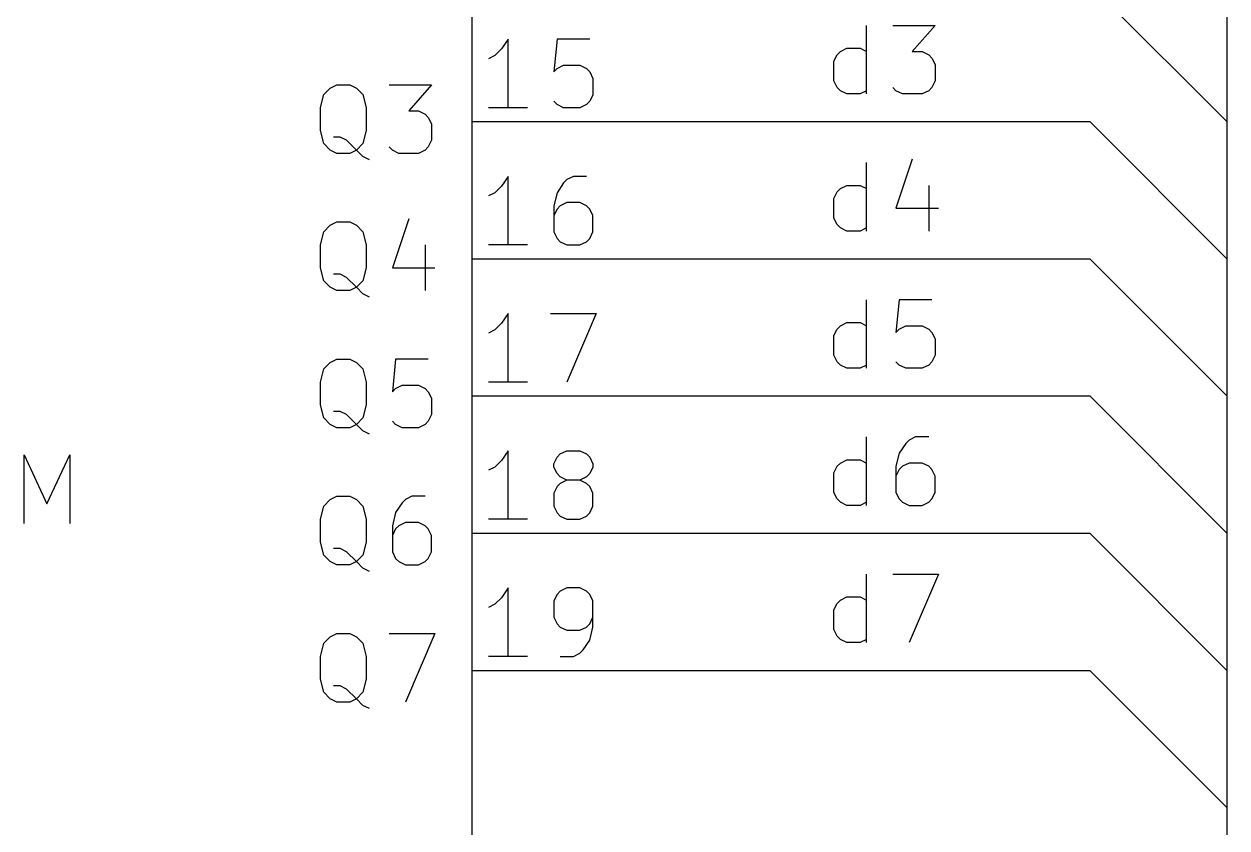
# Model space of a CAD drawing. Header units: millimetres. Extents: x 10 to 287, y -200 to -10.
# Drawn here: x 118.71 to 140.97, y -68.96 to -54.07 of the extents above; entities that cross this region are included whole.
import ezdxf

# ---------------------------------------------------------------- set-up
doc = ezdxf.new("R2010")
doc.units = ezdxf.units.MM
for name, color, linetype in [('BLUE', 174, 'CONTINUOUS'), ('GREENSIXTYFIVE', 129, 'CONTINUOUS'), ('LIGHTBLUE', 172, 'CONTINUOUS'), ('LIGHTGREEN', 92, 'CONTINUOUS'), ('LIGHTRED', 12, 'CONTINUOUS'), ('RED', 14, 'CONTINUOUS'), ('REDSIX', 19, 'CONTINUOUS'), ('WHITE', 250, 'CONTINUOUS')]:
    doc.layers.add(name, color=color, linetype=linetype)

msp = doc.modelspace()

# ---------------------------------------------------------------- linework, layer by layer
at = {"layer": 'BLUE', "linetype": 'CONTINUOUS'}
msp.add_line((140.97, -50.8), (140.97, -189.23), dxfattribs=at)
at = {"layer": 'GREENSIXTYFIVE', "linetype": 'CONTINUOUS'}
for p, q in [((124.3753, -55.258), (124.4962, -55.1975)), ((124.3753, -55.258), (124.4962, -55.1975)), ((124.4962, -55.1975), (124.7381, -55.1975)), ((124.4962, -55.1975), (124.7381, -55.1975)), ((124.7381, -55.1975), (124.8591, -55.258)), ((124.7381, -55.1975), (124.8591, -55.258)), ((125.4639, -55.1975), (126.2501, -55.1975)), ((125.4639, -55.1975), (126.2501, -55.1975)), ((126.2501, -55.1975), (125.8267, -55.6813)), ((126.2501, -55.1975), (125.8267, -55.6813)), ((124.1939, -55.6209), (124.2543, -55.379)), ((124.1939, -55.6209), (124.2543, -55.379)), ((124.2543, -55.379), (124.3753, -55.258)), ((124.2543, -55.379), (124.3753, -55.258)), ((124.8591, -55.258), (124.98, -55.379)), ((124.8591, -55.258), (124.98, -55.379)), ((124.98, -55.379), (125.0405, -55.6209)), ((124.98, -55.379), (125.0405, -55.6209)), ((124.1939, -56.0442), (124.1939, -55.6209)), ((124.1939, -56.0442), (124.1939, -55.6209)), ((125.0405, -55.6209), (125.0405, -56.0442)), ((125.0405, -55.6209), (125.0405, -56.0442)), ((125.8267, -55.6813), (126.0082, -55.6813)), ((125.8267, -55.6813), (126.0082, -55.6813)), ((126.0082, -55.6813), (126.1291, -55.7418)), ((126.0082, -55.6813), (126.1291, -55.7418)), ((126.1291, -55.7418), (126.1896, -55.8023)), ((126.1291, -55.7418), (126.1896, -55.8023)), ((126.1896, -55.8023), (126.2501, -55.9232)), ((126.1896, -55.8023), (126.2501, -55.9232)), ((124.2543, -56.2861), (124.1939, -56.0442)), ((124.2543, -56.2861), (124.1939, -56.0442)), ((125.0405, -56.0442), (124.98, -56.2861)), ((125.0405, -56.0442), (124.98, -56.2861)), ((126.2501, -55.9232), (126.2501, -56.2256)), ((126.2501, -55.9232), (126.2501, -56.2256)), ((124.3753, -56.4071), (124.2543, -56.2861)), ((124.3753, -56.4071), (124.2543, -56.2861)), ((124.5567, -56.1651), (124.4358, -56.1651)), ((124.5567, -56.1651), (124.4358, -56.1651)), ((124.6777, -56.2256), (124.5567, -56.1651)), ((124.6777, -56.2256), (124.5567, -56.1651)), ((124.8591, -56.4071), (124.6777, -56.2256)), ((124.8591, -56.4071), (124.6777, -56.2256)), ((124.98, -56.2861), (124.8591, -56.4071)), ((124.98, -56.2861), (124.8591, -56.4071)), ((126.2501, -56.2256), (126.1896, -56.3466)), ((126.2501, -56.2256), (126.1896, -56.3466)), ((124.4962, -56.4675), (124.3753, -56.4071)), ((124.4962, -56.4675), (124.3753, -56.4071)), ((124.7381, -56.4675), (124.4962, -56.4675)), ((124.7381, -56.4675), (124.4962, -56.4675)), ((124.8591, -56.4071), (124.7381, -56.4675)), ((124.8591, -56.4071), (124.7381, -56.4675)), ((124.98, -56.528), (124.8591, -56.4071)), ((124.98, -56.528), (124.8591, -56.4071)), ((125.101, -56.5885), (124.98, -56.528)), ((125.101, -56.5885), (124.98, -56.528)), ((125.5244, -56.4071), (125.4639, -56.3466)), ((125.5244, -56.4071), (125.4639, -56.3466)), ((125.6453, -56.4675), (125.5244, -56.4071)), ((125.6453, -56.4675), (125.5244, -56.4071)), ((126.0082, -56.4675), (125.6453, -56.4675)), ((126.0082, -56.4675), (125.6453, -56.4675)), ((126.1291, -56.4071), (126.0082, -56.4675)), ((126.1291, -56.4071), (126.0082, -56.4675)), ((126.1896, -56.3466), (126.1291, -56.4071)), ((126.1896, -56.3466), (126.1291, -56.4071)), ((124.2543, -57.919), (124.3753, -57.798)), ((124.2543, -57.919), (124.3753, -57.798)), ((124.3753, -57.798), (124.4962, -57.7375)), ((124.3753, -57.798), (124.4962, -57.7375)), ((124.4962, -57.7375), (124.7381, -57.7375)), ((124.4962, -57.7375), (124.7381, -57.7375)), ((124.7381, -57.7375), (124.8591, -57.798)), ((124.7381, -57.7375), (124.8591, -57.798)), ((124.8591, -57.798), (124.98, -57.919)), ((124.8591, -57.798), (124.98, -57.919)), ((125.8267, -57.6771), (125.5244, -58.5842)), ((125.8267, -57.6771), (125.5244, -58.5842)), ((124.1939, -58.1609), (124.2543, -57.919)), ((124.1939, -58.1609), (124.2543, -57.919)), ((124.98, -57.919), (125.0405, -58.1609)), ((124.98, -57.919), (125.0405, -58.1609)), ((124.1939, -58.5842), (124.1939, -58.1609)), ((124.1939, -58.5842), (124.1939, -58.1609)), ((125.0405, -58.1609), (125.0405, -58.5842)), ((125.0405, -58.1609), (125.0405, -58.5842)), ((126.1291, -58.1609), (126.1291, -59.0075)), ((126.1291, -58.1609), (126.1291, -59.0075)), ((124.2543, -58.8261), (124.1939, -58.5842)), ((124.2543, -58.8261), (124.1939, -58.5842)), ((124.5567, -58.7051), (124.4358, -58.7051)), ((124.5567, -58.7051), (124.4358, -58.7051)), ((124.6777, -58.7656), (124.5567, -58.7051)), ((124.6777, -58.7656), (124.5567, -58.7051)), ((124.8591, -58.9471), (124.6777, -58.7656)), ((124.8591, -58.9471), (124.6777, -58.7656)), ((125.0405, -58.5842), (124.98, -58.8261)), ((125.0405, -58.5842), (124.98, -58.8261)), ((125.5244, -58.5842), (126.3105, -58.5842)), ((125.5244, -58.5842), (126.3105, -58.5842)), ((124.3753, -58.9471), (124.2543, -58.8261)), ((124.3753, -58.9471), (124.2543, -58.8261)), ((124.4962, -59.0075), (124.3753, -58.9471)), ((124.4962, -59.0075), (124.3753, -58.9471)), ((124.8591, -58.9471), (124.7381, -59.0075)), ((124.8591, -58.9471), (124.7381, -59.0075)), ((124.98, -58.8261), (124.8591, -58.9471)), ((124.98, -58.8261), (124.8591, -58.9471)), ((124.98, -59.068), (124.8591, -58.9471)), ((124.98, -59.068), (124.8591, -58.9471)), ((124.7381, -59.0075), (124.4962, -59.0075)), ((124.7381, -59.0075), (124.4962, -59.0075)), ((125.101, -59.1285), (124.98, -59.068)), ((125.101, -59.1285), (124.98, -59.068)), ((124.3753, -60.338), (124.4962, -60.2775)), ((124.3753, -60.338), (124.4962, -60.2775)), ((124.4962, -60.2775), (124.7381, -60.2775)), ((124.4962, -60.2775), (124.7381, -60.2775)), ((124.7381, -60.2775), (124.8591, -60.338)), ((124.7381, -60.2775), (124.8591, -60.338)), ((125.5848, -60.2775), (125.5244, -60.8823)), ((125.5848, -60.2775), (125.5244, -60.8823)), ((126.1896, -60.2775), (125.5848, -60.2775)), ((126.1896, -60.2775), (125.5848, -60.2775)), ((124.1939, -60.7009), (124.2543, -60.459)), ((124.1939, -60.7009), (124.2543, -60.459)), ((124.2543, -60.459), (124.3753, -60.338)), ((124.2543, -60.459), (124.3753, -60.338)), ((124.8591, -60.338), (124.98, -60.459)), ((124.8591, -60.338), (124.98, -60.459)), ((124.98, -60.459), (125.0405, -60.7009)), ((124.98, -60.459), (125.0405, -60.7009)), ((124.1939, -61.1242), (124.1939, -60.7009)), ((124.1939, -61.1242), (124.1939, -60.7009)), ((125.0405, -60.7009), (125.0405, -61.1242)), ((125.0405, -60.7009), (125.0405, -61.1242)), ((125.5848, -60.8218), (125.7058, -60.7613)), ((125.5848, -60.8218), (125.7058, -60.7613)), ((125.7058, -60.7613), (126.0082, -60.7613)), ((125.7058, -60.7613), (126.0082, -60.7613)), ((126.0082, -60.7613), (126.1291, -60.8218)), ((126.0082, -60.7613), (126.1291, -60.8218)), ((125.5244, -60.8823), (125.5848, -60.8218)), ((125.5244, -60.8823), (125.5848, -60.8218)), ((126.1291, -60.8218), (126.1896, -60.8823)), ((126.1291, -60.8218), (126.1896, -60.8823)), ((126.1896, -60.8823), (126.2501, -61.0032)), ((126.1896, -60.8823), (126.2501, -61.0032)), ((124.2543, -61.3661), (124.1939, -61.1242)), ((124.2543, -61.3661), (124.1939, -61.1242)), ((125.0405, -61.1242), (124.98, -61.3661)), ((125.0405, -61.1242), (124.98, -61.3661)), ((126.2501, -61.0032), (126.2501, -61.3056)), ((126.2501, -61.0032), (126.2501, -61.3056)), ((124.3753, -61.4871), (124.2543, -61.3661)), ((124.3753, -61.4871), (124.2543, -61.3661)), ((124.5567, -61.2451), (124.4358, -61.2451)), ((124.5567, -61.2451), (124.4358, -61.2451)), ((124.6777, -61.3056), (124.5567, -61.2451)), ((124.6777, -61.3056), (124.5567, -61.2451)), ((124.8591, -61.4871), (124.6777, -61.3056)), ((124.8591, -61.4871), (124.6777, -61.3056)), ((124.98, -61.3661), (124.8591, -61.4871)), ((124.98, -61.3661), (124.8591, -61.4871)), ((125.5848, -61.4871), (125.5244, -61.4266)), ((125.5848, -61.4871), (125.5244, -61.4266)), ((126.1896, -61.4266), (126.1291, -61.4871)), ((126.1896, -61.4266), (126.1291, -61.4871)), ((126.2501, -61.3056), (126.1896, -61.4266)), ((126.2501, -61.3056), (126.1896, -61.4266)), ((124.4962, -61.5475), (124.3753, -61.4871)), ((124.4962, -61.5475), (124.3753, -61.4871)), ((124.7381, -61.5475), (124.4962, -61.5475)), ((124.7381, -61.5475), (124.4962, -61.5475)), ((124.8591, -61.4871), (124.7381, -61.5475)), ((124.8591, -61.4871), (124.7381, -61.5475)), ((124.98, -61.608), (124.8591, -61.4871)), ((124.98, -61.608), (124.8591, -61.4871)), ((125.101, -61.6685), (124.98, -61.608)), ((125.101, -61.6685), (124.98, -61.608)), ((125.7058, -61.5475), (125.5848, -61.4871)), ((125.7058, -61.5475), (125.5848, -61.4871)), ((126.0082, -61.5475), (125.7058, -61.5475)), ((126.0082, -61.5475), (125.7058, -61.5475)), ((126.1291, -61.4871), (126.0082, -61.5475)), ((126.1291, -61.4871), (126.0082, -61.5475)), ((124.1939, -63.2409), (124.2543, -62.999)), ((124.1939, -63.2409), (124.2543, -62.999)), ((124.2543, -62.999), (124.3753, -62.878)), ((124.2543, -62.999), (124.3753, -62.878)), ((124.3753, -62.878), (124.4962, -62.8175)), ((124.3753, -62.878), (124.4962, -62.8175)), ((124.4962, -62.8175), (124.7381, -62.8175)), ((124.4962, -62.8175), (124.7381, -62.8175)), ((124.7381, -62.8175), (124.8591, -62.878)), ((124.7381, -62.8175), (124.8591, -62.878)), ((124.8591, -62.878), (124.98, -62.999)), ((124.8591, -62.878), (124.98, -62.999)), ((124.98, -62.999), (125.0405, -63.2409)), ((124.98, -62.999), (125.0405, -63.2409)), ((125.7058, -62.9385), (125.5848, -63.1199)), ((125.7058, -62.9385), (125.5848, -63.1199)), ((125.7663, -62.878), (125.7058, -62.9385)), ((125.7663, -62.878), (125.7058, -62.9385)), ((125.8872, -62.8175), (125.7663, -62.878)), ((125.8872, -62.8175), (125.7663, -62.878)), ((126.1291, -62.8175), (125.8872, -62.8175)), ((126.1291, -62.8175), (125.8872, -62.8175)), ((125.5848, -63.1199), (125.5244, -63.3618)), ((125.5848, -63.1199), (125.5244, -63.3618)), ((124.1939, -63.6642), (124.1939, -63.2409)), ((124.1939, -63.6642), (124.1939, -63.2409)), ((125.0405, -63.2409), (125.0405, -63.6642)), ((125.0405, -63.2409), (125.0405, -63.6642)), ((125.5244, -63.3618), (125.5244, -63.8456)), ((125.5244, -63.3618), (125.5244, -63.8456)), ((125.5848, -63.4223), (125.5244, -63.5432)), ((125.5848, -63.4223), (125.5244, -63.5432)), ((125.6453, -63.3618), (125.5848, -63.4223)), ((125.6453, -63.3618), (125.5848, -63.4223)), ((125.7663, -63.3013), (125.6453, -63.3618)), ((125.7663, -63.3013), (125.6453, -63.3618)), ((126.0082, -63.3013), (125.7663, -63.3013)), ((126.0082, -63.3013), (125.7663, -63.3013)), ((126.1291, -63.3618), (126.0082, -63.3013)), ((126.1291, -63.3618), (126.0082, -63.3013)), ((126.1896, -63.4223), (126.1291, -63.3618)), ((126.1896, -63.4223), (126.1291, -63.3618)), ((126.2501, -63.5432), (126.1896, -63.4223)), ((126.2501, -63.5432), (126.1896, -63.4223)), ((124.2543, -63.9061), (124.1939, -63.6642)), ((124.2543, -63.9061), (124.1939, -63.6642)), ((125.0405, -63.6642), (124.98, -63.9061)), ((125.0405, -63.6642), (124.98, -63.9061)), ((126.2501, -63.8456), (126.2501, -63.5432)), ((126.2501, -63.8456), (126.2501, -63.5432)), ((124.5567, -63.7851), (124.4358, -63.7851)), ((124.5567, -63.7851), (124.4358, -63.7851)), ((124.6777, -63.8456), (124.5567, -63.7851)), ((124.6777, -63.8456), (124.5567, -63.7851)), ((124.8591, -64.0271), (124.6777, -63.8456)), ((124.8591, -64.0271), (124.6777, -63.8456)), ((125.5244, -63.8456), (125.5848, -63.9666)), ((125.5244, -63.8456), (125.5848, -63.9666)), ((126.1896, -63.9666), (126.2501, -63.8456)), ((126.1896, -63.9666), (126.2501, -63.8456)), ((124.3753, -64.0271), (124.2543, -63.9061)), ((124.3753, -64.0271), (124.2543, -63.9061)), ((124.4962, -64.0875), (124.3753, -64.0271)), ((124.4962, -64.0875), (124.3753, -64.0271)), ((124.7381, -64.0875), (124.4962, -64.0875)), ((124.7381, -64.0875), (124.4962, -64.0875)), ((124.8591, -64.0271), (124.7381, -64.0875)), ((124.8591, -64.0271), (124.7381, -64.0875)), ((124.98, -63.9061), (124.8591, -64.0271)), ((124.98, -63.9061), (124.8591, -64.0271)), ((124.98, -64.148), (124.8591, -64.0271)), ((124.98, -64.148), (124.8591, -64.0271)), ((125.5848, -63.9666), (125.6453, -64.0271)), ((125.5848, -63.9666), (125.6453, -64.0271)), ((125.6453, -64.0271), (125.7663, -64.0875)), ((125.6453, -64.0271), (125.7663, -64.0875)), ((125.7663, -64.0875), (126.0082, -64.0875)), ((125.7663, -64.0875), (126.0082, -64.0875)), ((126.0082, -64.0875), (126.1291, -64.0271)), ((126.0082, -64.0875), (126.1291, -64.0271)), ((126.1291, -64.0271), (126.1896, -63.9666)), ((126.1291, -64.0271), (126.1896, -63.9666)), ((125.101, -64.2085), (124.98, -64.148)), ((125.101, -64.2085), (124.98, -64.148)), ((124.2543, -65.539), (124.3753, -65.418)), ((124.2543, -65.539), (124.3753, -65.418)), ((124.3753, -65.418), (124.4962, -65.3575)), ((124.3753, -65.418), (124.4962, -65.3575)), ((124.4962, -65.3575), (124.7381, -65.3575)), ((124.4962, -65.3575), (124.7381, -65.3575)), ((124.7381, -65.3575), (124.8591, -65.418)), ((124.7381, -65.3575), (124.8591, -65.418)), ((124.8591, -65.418), (124.98, -65.539)), ((124.8591, -65.418), (124.98, -65.539)), ((125.4639, -65.3575), (126.3105, -65.3575)), ((125.4639, -65.3575), (126.3105, -65.3575)), ((126.3105, -65.3575), (125.7663, -66.6275)), ((126.3105, -65.3575), (125.7663, -66.6275)), ((124.1939, -65.7809), (124.2543, -65.539)), ((124.1939, -65.7809), (124.2543, -65.539)), ((124.98, -65.539), (125.0405, -65.7809)), ((124.98, -65.539), (125.0405, -65.7809)), ((124.1939, -66.2042), (124.1939, -65.7809)), ((124.1939, -66.2042), (124.1939, -65.7809)), ((125.0405, -65.7809), (125.0405, -66.2042)), ((125.0405, -65.7809), (125.0405, -66.2042)), ((124.2543, -66.4461), (124.1939, -66.2042)), ((124.2543, -66.4461), (124.1939, -66.2042)), ((124.5567, -66.3251), (124.4358, -66.3251)), ((124.5567, -66.3251), (124.4358, -66.3251)), ((124.6777, -66.3856), (124.5567, -66.3251)), ((124.6777, -66.3856), (124.5567, -66.3251)), ((125.0405, -66.2042), (124.98, -66.4461)), ((125.0405, -66.2042), (124.98, -66.4461)), ((124.3753, -66.5671), (124.2543, -66.4461)), ((124.3753, -66.5671), (124.2543, -66.4461)), ((124.8591, -66.5671), (124.6777, -66.3856)), ((124.8591, -66.5671), (124.6777, -66.3856)), ((124.98, -66.4461), (124.8591, -66.5671)), ((124.98, -66.4461), (124.8591, -66.5671)), ((124.4962, -66.6275), (124.3753, -66.5671)), ((124.4962, -66.6275), (124.3753, -66.5671)), ((124.7381, -66.6275), (124.4962, -66.6275)), ((124.7381, -66.6275), (124.4962, -66.6275)), ((124.8591, -66.5671), (124.7381, -66.6275)), ((124.8591, -66.5671), (124.7381, -66.6275)), ((124.98, -66.688), (124.8591, -66.5671)), ((124.98, -66.688), (124.8591, -66.5671)), ((125.101, -66.7485), (124.98, -66.688)), ((125.101, -66.7485), (124.98, -66.688))]:
    msp.add_line(p, q, dxfattribs=at)
at = {"layer": 'LIGHTBLUE', "linetype": 'CONTINUOUS'}
for p, q in [((118.7087, -63.3212), (118.7087, -62.0512)), ((118.7087, -62.0512), (119.1321, -62.9584)), ((119.1321, -62.9584), (119.5554, -62.0512)), ((119.5554, -62.0512), (119.5554, -63.3212))]:
    msp.add_line(p, q, dxfattribs=at)
at = {"layer": 'LIGHTGREEN', "linetype": 'CONTINUOUS'}
for p, q in [((138.43, -53.34), (140.97, -55.88)), ((129.54, -55.88), (138.43, -55.88)), ((138.43, -55.88), (140.97, -58.42)), ((129.54, -58.42), (138.43, -58.42)), ((138.43, -58.42), (140.97, -60.96)), ((129.54, -60.96), (138.43, -60.96)), ((138.43, -60.96), (140.97, -63.5)), ((129.54, -63.5), (138.43, -63.5)), ((138.43, -63.5), (140.97, -66.04)), ((129.54, -66.04), (138.43, -66.04)), ((138.43, -66.04), (140.97, -68.58))]:
    msp.add_line(p, q, dxfattribs=at)
at = {"layer": 'LIGHTRED', "linetype": 'CONTINUOUS'}
for p, q in [((127.5443, -54.5344), (127.4233, -54.6553)), ((127.5443, -54.5344), (127.4233, -54.6553)), ((127.6652, -54.3529), (127.5443, -54.5344)), ((127.6652, -54.3529), (127.5443, -54.5344)), ((127.6652, -55.6229), (127.6652, -54.3529)), ((127.6652, -55.6229), (127.6652, -54.3529)), ((128.5723, -54.3529), (128.5119, -54.9577)), ((128.5723, -54.3529), (128.5119, -54.9577)), ((129.1771, -54.3529), (128.5723, -54.3529)), ((129.1771, -54.3529), (128.5723, -54.3529)), ((127.4233, -54.6553), (127.3024, -54.7158)), ((127.4233, -54.6553), (127.3024, -54.7158)), ((128.5119, -54.9577), (128.5723, -54.8972)), ((128.5119, -54.9577), (128.5723, -54.8972)), ((128.5723, -54.8972), (128.6933, -54.8367)), ((128.5723, -54.8972), (128.6933, -54.8367)), ((128.6933, -54.8367), (128.9957, -54.8367)), ((128.6933, -54.8367), (128.9957, -54.8367)), ((128.9957, -54.8367), (129.1166, -54.8972)), ((128.9957, -54.8367), (129.1166, -54.8972)), ((129.1166, -54.8972), (129.1771, -54.9577)), ((129.1166, -54.8972), (129.1771, -54.9577)), ((129.1771, -54.9577), (129.2376, -55.0786)), ((129.1771, -54.9577), (129.2376, -55.0786)), ((129.2376, -55.0786), (129.2376, -55.381)), ((129.2376, -55.0786), (129.2376, -55.381)), ((129.2376, -55.381), (129.1771, -55.502)), ((129.2376, -55.381), (129.1771, -55.502)), ((128.0281, -55.6229), (127.3024, -55.6229)), ((128.0281, -55.6229), (127.3024, -55.6229)), ((128.5723, -55.5625), (128.5119, -55.502)), ((128.5723, -55.5625), (128.5119, -55.502)), ((128.6933, -55.6229), (128.5723, -55.5625)), ((128.6933, -55.6229), (128.5723, -55.5625)), ((128.9957, -55.6229), (128.6933, -55.6229)), ((128.9957, -55.6229), (128.6933, -55.6229)), ((129.1166, -55.5625), (128.9957, -55.6229)), ((129.1166, -55.5625), (128.9957, -55.6229)), ((129.1771, -55.502), (129.1166, -55.5625)), ((129.1771, -55.502), (129.1166, -55.5625)), ((127.6652, -56.8929), (127.5443, -57.0744)), ((127.6652, -56.8929), (127.5443, -57.0744)), ((127.6652, -58.1629), (127.6652, -56.8929)), ((127.6652, -58.1629), (127.6652, -56.8929)), ((128.7538, -56.9534), (128.6933, -57.0139)), ((128.7538, -56.9534), (128.6933, -57.0139)), ((128.8747, -56.8929), (128.7538, -56.9534)), ((128.8747, -56.8929), (128.7538, -56.9534)), ((129.1166, -56.8929), (128.8747, -56.8929)), ((129.1166, -56.8929), (128.8747, -56.8929)), ((127.4233, -57.1953), (127.3024, -57.2558)), ((127.4233, -57.1953), (127.3024, -57.2558)), ((127.5443, -57.0744), (127.4233, -57.1953)), ((127.5443, -57.0744), (127.4233, -57.1953)), ((128.5723, -57.1953), (128.5119, -57.4372)), ((128.5723, -57.1953), (128.5119, -57.4372)), ((128.6933, -57.0139), (128.5723, -57.1953)), ((128.6933, -57.0139), (128.5723, -57.1953)), ((128.7538, -57.3767), (128.6328, -57.4372)), ((128.7538, -57.3767), (128.6328, -57.4372)), ((128.9957, -57.3767), (128.7538, -57.3767)), ((128.9957, -57.3767), (128.7538, -57.3767)), ((129.1166, -57.4372), (128.9957, -57.3767)), ((129.1166, -57.4372), (128.9957, -57.3767)), ((128.5119, -57.4372), (128.5119, -57.921)), ((128.5119, -57.4372), (128.5119, -57.921)), ((128.5723, -57.4977), (128.5119, -57.6186)), ((128.5723, -57.4977), (128.5119, -57.6186)), ((128.6328, -57.4372), (128.5723, -57.4977)), ((128.6328, -57.4372), (128.5723, -57.4977)), ((129.1771, -57.4977), (129.1166, -57.4372)), ((129.1771, -57.4977), (129.1166, -57.4372)), ((129.2376, -57.6186), (129.1771, -57.4977)), ((129.2376, -57.6186), (129.1771, -57.4977)), ((129.2376, -57.921), (129.2376, -57.6186)), ((129.2376, -57.921), (129.2376, -57.6186)), ((128.5119, -57.921), (128.5723, -58.042)), ((128.5119, -57.921), (128.5723, -58.042)), ((128.5723, -58.042), (128.6328, -58.1025)), ((128.5723, -58.042), (128.6328, -58.1025)), ((129.1166, -58.1025), (129.1771, -58.042)), ((129.1166, -58.1025), (129.1771, -58.042)), ((129.1771, -58.042), (129.2376, -57.921)), ((129.1771, -58.042), (129.2376, -57.921)), ((128.0281, -58.1629), (127.3024, -58.1629)), ((128.0281, -58.1629), (127.3024, -58.1629)), ((128.6328, -58.1025), (128.7538, -58.1629)), ((128.6328, -58.1025), (128.7538, -58.1629)), ((128.7538, -58.1629), (128.9957, -58.1629)), ((128.7538, -58.1629), (128.9957, -58.1629)), ((128.9957, -58.1629), (129.1166, -58.1025)), ((128.9957, -58.1629), (129.1166, -58.1025)), ((127.6652, -59.4329), (127.5443, -59.6144)), ((127.6652, -59.4329), (127.5443, -59.6144)), ((127.6652, -60.7029), (127.6652, -59.4329)), ((127.6652, -60.7029), (127.6652, -59.4329)), ((128.4514, -59.4329), (129.298, -59.4329)), ((128.4514, -59.4329), (129.298, -59.4329)), ((129.298, -59.4329), (128.7538, -60.7029)), ((129.298, -59.4329), (128.7538, -60.7029)), ((127.5443, -59.6144), (127.4233, -59.7353)), ((127.5443, -59.6144), (127.4233, -59.7353)), ((127.4233, -59.7353), (127.3024, -59.7958)), ((127.4233, -59.7353), (127.3024, -59.7958)), ((128.0281, -60.7029), (127.3024, -60.7029)), ((128.0281, -60.7029), (127.3024, -60.7029)), ((127.6652, -61.9729), (127.5443, -62.1544)), ((127.6652, -61.9729), (127.5443, -62.1544)), ((127.6652, -63.2429), (127.6652, -61.9729)), ((127.6652, -63.2429), (127.6652, -61.9729)), ((128.5119, -62.2148), (128.5723, -62.0939)), ((128.5119, -62.2148), (128.5723, -62.0939)), ((128.5723, -62.0939), (128.6328, -62.0334)), ((128.5723, -62.0939), (128.6328, -62.0334)), ((128.6328, -62.0334), (128.7538, -61.9729)), ((128.6328, -62.0334), (128.7538, -61.9729)), ((128.7538, -61.9729), (128.9957, -61.9729)), ((128.7538, -61.9729), (128.9957, -61.9729)), ((128.9957, -61.9729), (129.1166, -62.0334)), ((128.9957, -61.9729), (129.1166, -62.0334)), ((129.1166, -62.0334), (129.1771, -62.0939)), ((129.1166, -62.0334), (129.1771, -62.0939)), ((129.1771, -62.0939), (129.2376, -62.2148)), ((129.1771, -62.0939), (129.2376, -62.2148)), ((127.4233, -62.2753), (127.3024, -62.3358)), ((127.4233, -62.2753), (127.3024, -62.3358)), ((127.5443, -62.1544), (127.4233, -62.2753)), ((127.5443, -62.1544), (127.4233, -62.2753)), ((128.5119, -62.2753), (128.5119, -62.2148)), ((128.5119, -62.2753), (128.5119, -62.2148)), ((128.5723, -62.3963), (128.5119, -62.2753)), ((128.5723, -62.3963), (128.5119, -62.2753)), ((129.2376, -62.2753), (129.1771, -62.3963)), ((129.2376, -62.2753), (129.1771, -62.3963)), ((129.2376, -62.2148), (129.2376, -62.2753)), ((129.2376, -62.2148), (129.2376, -62.2753)), ((128.6328, -62.4567), (128.5723, -62.3963)), ((128.6328, -62.4567), (128.5723, -62.3963)), ((128.7538, -62.5172), (128.6328, -62.4567)), ((128.7538, -62.5172), (128.6328, -62.4567)), ((128.7538, -62.5172), (128.6328, -62.5777)), ((128.7538, -62.5172), (128.6328, -62.5777)), ((128.9957, -62.5172), (128.7538, -62.5172)), ((128.9957, -62.5172), (128.7538, -62.5172)), ((129.1166, -62.4567), (128.9957, -62.5172)), ((129.1166, -62.4567), (128.9957, -62.5172)), ((129.1166, -62.5777), (128.9957, -62.5172)), ((129.1166, -62.5777), (128.9957, -62.5172)), ((129.1771, -62.3963), (129.1166, -62.4567)), ((129.1771, -62.3963), (129.1166, -62.4567)), ((128.5723, -62.6382), (128.5119, -62.7591)), ((128.5723, -62.6382), (128.5119, -62.7591)), ((128.5119, -62.7591), (128.5119, -63.001)), ((128.5119, -62.7591), (128.5119, -63.001)), ((128.6328, -62.5777), (128.5723, -62.6382)), ((128.6328, -62.5777), (128.5723, -62.6382)), ((129.1771, -62.6382), (129.1166, -62.5777)), ((129.1771, -62.6382), (129.1166, -62.5777)), ((129.2376, -62.7591), (129.1771, -62.6382)), ((129.2376, -62.7591), (129.1771, -62.6382)), ((129.2376, -63.001), (129.2376, -62.7591)), ((129.2376, -63.001), (129.2376, -62.7591)), ((128.5119, -63.001), (128.5723, -63.122)), ((128.5119, -63.001), (128.5723, -63.122)), ((128.5723, -63.122), (128.6328, -63.1825)), ((128.5723, -63.122), (128.6328, -63.1825)), ((128.6328, -63.1825), (128.7538, -63.2429)), ((128.6328, -63.1825), (128.7538, -63.2429)), ((128.9957, -63.2429), (129.1166, -63.1825)), ((128.9957, -63.2429), (129.1166, -63.1825)), ((129.1166, -63.1825), (129.1771, -63.122)), ((129.1166, -63.1825), (129.1771, -63.122)), ((129.1771, -63.122), (129.2376, -63.001)), ((129.1771, -63.122), (129.2376, -63.001)), ((128.0281, -63.2429), (127.3024, -63.2429)), ((128.0281, -63.2429), (127.3024, -63.2429)), ((128.7538, -63.2429), (128.9957, -63.2429)), ((128.7538, -63.2429), (128.9957, -63.2429)), ((127.6652, -64.5129), (127.5443, -64.6944)), ((127.6652, -64.5129), (127.5443, -64.6944)), ((127.6652, -65.7829), (127.6652, -64.5129)), ((127.6652, -65.7829), (127.6652, -64.5129)), ((128.7538, -64.5129), (128.6328, -64.5734)), ((128.7538, -64.5129), (128.6328, -64.5734)), ((128.9957, -64.5129), (128.7538, -64.5129)), ((128.9957, -64.5129), (128.7538, -64.5129)), ((129.1166, -64.5734), (128.9957, -64.5129)), ((129.1166, -64.5734), (128.9957, -64.5129)), ((127.5443, -64.6944), (127.4233, -64.8153)), ((127.5443, -64.6944), (127.4233, -64.8153)), ((128.5723, -64.6339), (128.5119, -64.7548)), ((128.5723, -64.6339), (128.5119, -64.7548)), ((128.5119, -64.7548), (128.5119, -65.0572)), ((128.5119, -64.7548), (128.5119, -65.0572)), ((128.6328, -64.5734), (128.5723, -64.6339)), ((128.6328, -64.5734), (128.5723, -64.6339)), ((129.1771, -64.6339), (129.1166, -64.5734)), ((129.1771, -64.6339), (129.1166, -64.5734)), ((129.2376, -64.7548), (129.1771, -64.6339)), ((129.2376, -64.7548), (129.1771, -64.6339)), ((129.2376, -65.2386), (129.2376, -64.7548)), ((129.2376, -65.2386), (129.2376, -64.7548)), ((127.4233, -64.8153), (127.3024, -64.8758)), ((127.4233, -64.8153), (127.3024, -64.8758)), ((128.5119, -65.0572), (128.5723, -65.1782)), ((128.5119, -65.0572), (128.5723, -65.1782)), ((128.5723, -65.1782), (128.6328, -65.2386)), ((128.5723, -65.1782), (128.6328, -65.2386)), ((129.1166, -65.2386), (129.1771, -65.1782)), ((129.1166, -65.2386), (129.1771, -65.1782)), ((129.1771, -65.1782), (129.2376, -65.0572)), ((129.1771, -65.1782), (129.2376, -65.0572)), ((128.6328, -65.2386), (128.7538, -65.2991)), ((128.6328, -65.2386), (128.7538, -65.2991)), ((128.7538, -65.2991), (128.9957, -65.2991)), ((128.7538, -65.2991), (128.9957, -65.2991)), ((128.9957, -65.2991), (129.1166, -65.2386)), ((128.9957, -65.2991), (129.1166, -65.2386)), ((129.1771, -65.4805), (129.2376, -65.2386)), ((129.1771, -65.4805), (129.2376, -65.2386)), ((128.9957, -65.7225), (129.0561, -65.662)), ((128.9957, -65.7225), (129.0561, -65.662)), ((129.0561, -65.662), (129.1771, -65.4805)), ((129.0561, -65.662), (129.1771, -65.4805)), ((128.0281, -65.7829), (127.3024, -65.7829)), ((128.0281, -65.7829), (127.3024, -65.7829)), ((128.6328, -65.7829), (128.8747, -65.7829)), ((128.6328, -65.7829), (128.8747, -65.7829)), ((128.8747, -65.7829), (128.9957, -65.7225)), ((128.8747, -65.7829), (128.9957, -65.7225))]:
    msp.add_line(p, q, dxfattribs=at)
at = {"layer": 'RED', "linetype": 'CONTINUOUS'}
for p, q in [((127, -86.36), (127, -45.72)), ((127, -55.88), (129.54, -55.88)), ((127, -55.88), (129.54, -55.88)), ((127, -58.42), (129.54, -58.42)), ((127, -58.42), (129.54, -58.42)), ((127, -60.96), (129.54, -60.96)), ((127, -60.96), (129.54, -60.96)), ((127, -63.5), (129.54, -63.5)), ((127, -63.5), (129.54, -63.5)), ((127, -66.04), (129.54, -66.04)), ((127, -66.04), (129.54, -66.04))]:
    msp.add_line(p, q, dxfattribs=at)
at = {"layer": 'REDSIX', "linetype": 'CONTINUOUS'}
for p, q in [((134.301, -55.3669), (134.301, -54.0969)), ((134.7848, -54.0969), (135.571, -54.0969)), ((135.571, -54.0969), (135.1476, -54.5807)), ((133.8172, -54.5807), (133.9382, -54.5203)), ((133.9382, -54.5203), (134.1801, -54.5203)), ((134.1801, -54.5203), (134.301, -54.5807)), ((133.6963, -54.7622), (133.7567, -54.6412)), ((133.6963, -55.125), (133.6963, -54.7622)), ((133.7567, -54.6412), (133.8172, -54.5807)), ((135.1476, -54.5807), (135.3291, -54.5807)), ((135.3291, -54.5807), (135.45, -54.6412)), ((135.45, -54.6412), (135.5105, -54.7017)), ((135.5105, -54.7017), (135.571, -54.8226)), ((135.571, -54.8226), (135.571, -55.125)), ((133.7567, -55.246), (133.6963, -55.125)), ((135.571, -55.125), (135.5105, -55.246)), ((133.8172, -55.3065), (133.7567, -55.246)), ((133.9382, -55.3669), (133.8172, -55.3065)), ((134.1801, -55.3669), (133.9382, -55.3669)), ((134.301, -55.3065), (134.1801, -55.3669)), ((134.8453, -55.3065), (134.7848, -55.246)), ((134.9662, -55.3669), (134.8453, -55.3065)), ((135.3291, -55.3669), (134.9662, -55.3669)), ((135.45, -55.3065), (135.3291, -55.3669)), ((135.5105, -55.246), (135.45, -55.3065)), ((134.301, -57.9069), (134.301, -56.6369)), ((135.1476, -56.5765), (134.8453, -57.4836)), ((133.6963, -57.3022), (133.7567, -57.1812)), ((133.7567, -57.1812), (133.8172, -57.1207)), ((133.8172, -57.1207), (133.9382, -57.0603)), ((133.9382, -57.0603), (134.1801, -57.0603)), ((134.1801, -57.0603), (134.301, -57.1207)), ((135.45, -57.0603), (135.45, -57.9069)), ((133.6963, -57.665), (133.6963, -57.3022)), ((134.8453, -57.4836), (135.6314, -57.4836)), ((133.7567, -57.786), (133.6963, -57.665)), ((133.8172, -57.8465), (133.7567, -57.786)), ((133.9382, -57.9069), (133.8172, -57.8465)), ((134.301, -57.8465), (134.1801, -57.9069)), ((134.1801, -57.9069), (133.9382, -57.9069)), ((134.301, -60.4469), (134.301, -59.1769)), ((134.9057, -59.1769), (134.8453, -59.7817)), ((135.5105, -59.1769), (134.9057, -59.1769)), ((133.8172, -59.6607), (133.9382, -59.6003)), ((133.9382, -59.6003), (134.1801, -59.6003)), ((134.1801, -59.6003), (134.301, -59.6607)), ((133.6963, -59.8422), (133.7567, -59.7212)), ((133.6963, -60.205), (133.6963, -59.8422)), ((133.7567, -59.7212), (133.8172, -59.6607)), ((134.8453, -59.7817), (134.9057, -59.7212)), ((134.9057, -59.7212), (135.0267, -59.6607)), ((135.0267, -59.6607), (135.3291, -59.6607)), ((135.3291, -59.6607), (135.45, -59.7212)), ((135.45, -59.7212), (135.5105, -59.7817)), ((135.5105, -59.7817), (135.571, -59.9026)), ((135.571, -59.9026), (135.571, -60.205)), ((133.7567, -60.326), (133.6963, -60.205)), ((133.8172, -60.3865), (133.7567, -60.326)), ((134.9057, -60.3865), (134.8453, -60.326)), ((135.5105, -60.326), (135.45, -60.3865)), ((135.571, -60.205), (135.5105, -60.326)), ((133.9382, -60.4469), (133.8172, -60.3865)), ((134.1801, -60.4469), (133.9382, -60.4469)), ((134.301, -60.3865), (134.1801, -60.4469)), ((135.0267, -60.4469), (134.9057, -60.3865)), ((135.3291, -60.4469), (135.0267, -60.4469)), ((135.45, -60.3865), (135.3291, -60.4469)), ((134.301, -62.9869), (134.301, -61.7169)), ((135.0267, -61.8379), (134.9057, -62.0193)), ((135.0872, -61.7774), (135.0267, -61.8379)), ((135.2081, -61.7169), (135.0872, -61.7774)), ((135.45, -61.7169), (135.2081, -61.7169)), ((134.9057, -62.0193), (134.8453, -62.2612)), ((133.6963, -62.3822), (133.7567, -62.2612)), ((133.7567, -62.2612), (133.8172, -62.2007)), ((133.8172, -62.2007), (133.9382, -62.1403)), ((133.9382, -62.1403), (134.1801, -62.1403)), ((134.1801, -62.1403), (134.301, -62.2007)), ((134.8453, -62.2612), (134.8453, -62.745)), ((134.9057, -62.3217), (134.8453, -62.4426)), ((134.9662, -62.2612), (134.9057, -62.3217)), ((135.0872, -62.2007), (134.9662, -62.2612)), ((135.3291, -62.2007), (135.0872, -62.2007)), ((135.45, -62.2612), (135.3291, -62.2007)), ((135.5105, -62.3217), (135.45, -62.2612)), ((135.571, -62.4426), (135.5105, -62.3217)), ((133.6963, -62.745), (133.6963, -62.3822)), ((135.571, -62.745), (135.571, -62.4426)), ((133.7567, -62.866), (133.6963, -62.745)), ((134.8453, -62.745), (134.9057, -62.866)), ((135.5105, -62.866), (135.571, -62.745)), ((133.8172, -62.9265), (133.7567, -62.866)), ((133.9382, -62.9869), (133.8172, -62.9265)), ((134.1801, -62.9869), (133.9382, -62.9869)), ((134.301, -62.9265), (134.1801, -62.9869)), ((134.9057, -62.866), (134.9662, -62.9265)), ((134.9662, -62.9265), (135.0872, -62.9869)), ((135.0872, -62.9869), (135.3291, -62.9869)), ((135.3291, -62.9869), (135.45, -62.9265)), ((135.45, -62.9265), (135.5105, -62.866)), ((134.301, -65.5269), (134.301, -64.2569)), ((134.7848, -64.2569), (135.6314, -64.2569)), ((135.6314, -64.2569), (135.0872, -65.5269)), ((133.7567, -64.8012), (133.8172, -64.7407)), ((133.8172, -64.7407), (133.9382, -64.6803)), ((133.9382, -64.6803), (134.1801, -64.6803)), ((134.1801, -64.6803), (134.301, -64.7407)), ((133.6963, -64.9222), (133.7567, -64.8012)), ((133.6963, -65.285), (133.6963, -64.9222)), ((133.7567, -65.406), (133.6963, -65.285)), ((133.8172, -65.4665), (133.7567, -65.406)), ((133.9382, -65.5269), (133.8172, -65.4665)), ((134.1801, -65.5269), (133.9382, -65.5269)), ((134.301, -65.4665), (134.1801, -65.5269))]:
    msp.add_line(p, q, dxfattribs=at)
at = {"layer": 'WHITE', "linetype": 'CONTINUOUS'}
msp.add_line((127, -86.36), (127, -45.72), dxfattribs=at)

doc.saveas('drawing.dxf')
